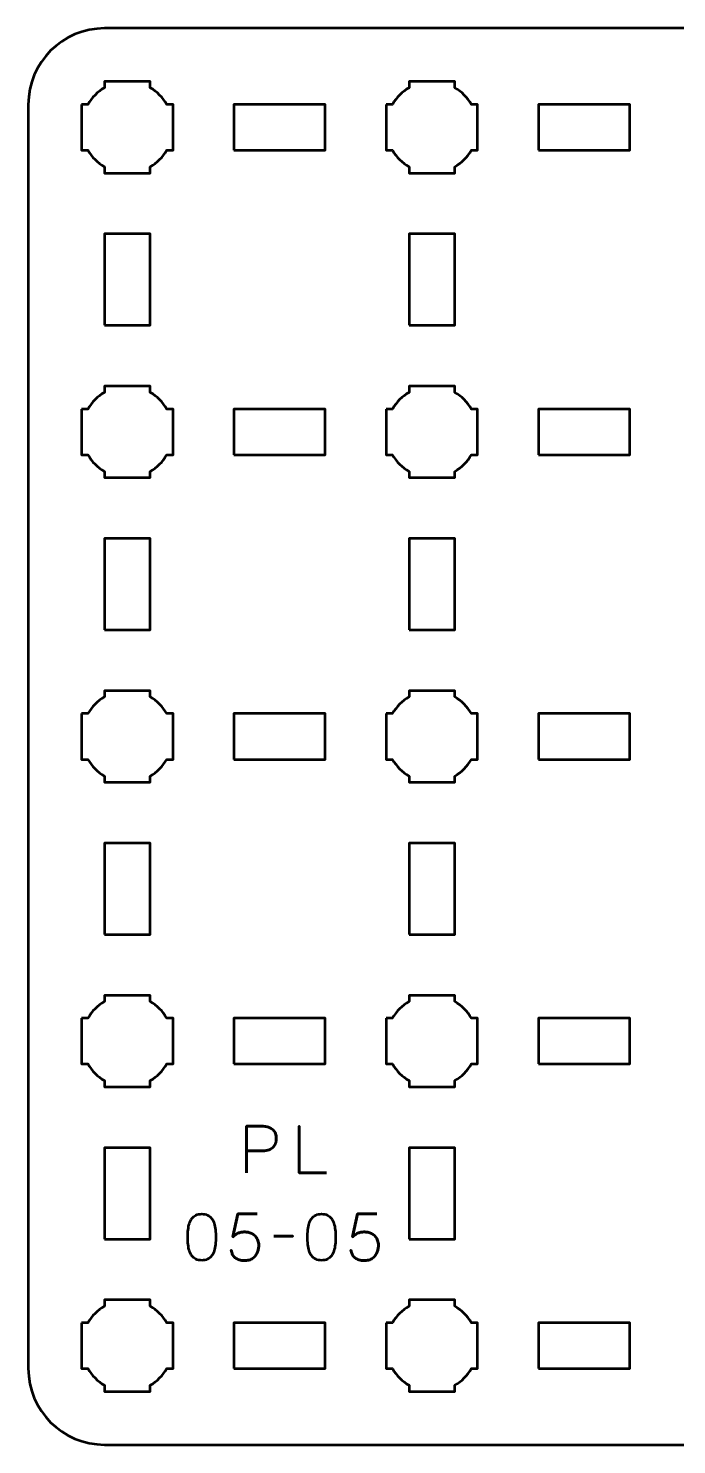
# Model space of a CAD drawing. Header units: centimetres. Extents: x -15.15 to -5.85, y -19.5 to -10.2.
# Drawn here: x -15.15 to -10.89, y -19.5 to -10.2 of the extents above; entities that cross this region are included whole.
import ezdxf

# ---------------------------------------------------------------- set-up
doc = ezdxf.new("R2010")
doc.units = ezdxf.units.CM
doc.header["$MEASUREMENT"] = 0
doc.layers.add('Layer 1', color=7, linetype='Continuous')

msp = doc.modelspace()

# ---------------------------------------------------------------- linework, layer by layer
at = {"layer": 'Layer 1', "lineweight": 53}
for points in [[(-13.8, -11), (-13.2, -11), (-13.2, -10.7), (-13.8, -10.7), (-13.8, -11)], [(-11.8, -11), (-11.2, -11), (-11.2, -10.7), (-11.8, -10.7), (-11.8, -11)], [(-14.65, -12.15), (-14.35, -12.15), (-14.35, -11.55), (-14.65, -11.55), (-14.65, -12.15)], [(-12.65, -12.15), (-12.35, -12.15), (-12.35, -11.55), (-12.65, -11.55), (-12.65, -12.15)], [(-13.8, -13), (-13.2, -13), (-13.2, -12.7), (-13.8, -12.7), (-13.8, -13)], [(-11.8, -13), (-11.2, -13), (-11.2, -12.7), (-11.8, -12.7), (-11.8, -13)], [(-14.65, -14.15), (-14.35, -14.15), (-14.35, -13.55), (-14.65, -13.55), (-14.65, -14.15)], [(-12.65, -14.15), (-12.35, -14.15), (-12.35, -13.55), (-12.65, -13.55), (-12.65, -14.15)], [(-13.8, -15), (-13.2, -15), (-13.2, -14.7), (-13.8, -14.7), (-13.8, -15)], [(-11.8, -15), (-11.2, -15), (-11.2, -14.7), (-11.8, -14.7), (-11.8, -15)], [(-14.65, -16.15), (-14.35, -16.15), (-14.35, -15.55), (-14.65, -15.55), (-14.65, -16.15)], [(-12.65, -16.15), (-12.35, -16.15), (-12.35, -15.55), (-12.65, -15.55), (-12.65, -16.15)], [(-13.8, -17), (-13.2, -17), (-13.2, -16.7), (-13.8, -16.7), (-13.8, -17)], [(-11.8, -17), (-11.2, -17), (-11.2, -16.7), (-11.8, -16.7), (-11.8, -17)], [(-14.65, -18.15), (-14.35, -18.15), (-14.35, -17.55), (-14.65, -17.55), (-14.65, -18.15)], [(-12.65, -18.15), (-12.35, -18.15), (-12.35, -17.55), (-12.65, -17.55), (-12.65, -18.15)], [(-13.8, -19), (-13.2, -19), (-13.2, -18.7), (-13.8, -18.7), (-13.8, -19)], [(-11.8, -19), (-11.2, -19), (-11.2, -18.7), (-11.8, -18.7), (-11.8, -19)]]:
    msp.add_lwpolyline(points, close=True, dxfattribs=at)
for points, knots in [([(-15.15, -19), (-15.15, -19), (-15.15, -10.7), (-15.15, -10.7), (-15.15, -10.7), (-15.15, -10.42391), (-14.92609, -10.2), (-14.65, -10.2), (-14.65, -10.2), (-14.65, -10.2), (-6.35, -10.2), (-6.35, -10.2), (-6.35, -10.2), (-6.07391, -10.2), (-5.85, -10.42391), (-5.85, -10.7), (-5.85, -10.7), (-5.85, -10.7), (-5.85, -19), (-5.85, -19), (-5.85, -19), (-5.85, -19.27609), (-6.07391, -19.5), (-6.35, -19.5), (-6.35, -19.5), (-6.35, -19.5), (-14.65, -19.5), (-14.65, -19.5), (-14.65, -19.5), (-14.92609, -19.5), (-15.15, -19.27609), (-15.15, -19)], [0, 0, 0, 0, 0.125, 0.125, 0.125, 0.125, 0.25, 0.25, 0.25, 0.25, 0.375, 0.375, 0.375, 0.375, 0.5, 0.5, 0.5, 0.5, 0.625, 0.625, 0.625, 0.625, 0.75, 0.75, 0.75, 0.75, 0.875, 0.875, 0.875, 0.875, 1, 1, 1, 1]), ([(-14.8, -10.7), (-14.8, -10.7), (-14.75985, -10.7), (-14.75985, -10.7), (-14.75985, -10.7), (-14.7335, -10.65447), (-14.69553, -10.6165), (-14.65, -10.59015), (-14.65, -10.59015), (-14.65, -10.59015), (-14.65, -10.55), (-14.65, -10.55), (-14.65, -10.55), (-14.65, -10.55), (-14.5, -10.55), (-14.5, -10.55), (-14.5, -10.55), (-14.5, -10.55), (-14.35, -10.55), (-14.35, -10.55), (-14.35, -10.55), (-14.35, -10.55), (-14.35, -10.59015), (-14.35, -10.59015), (-14.35, -10.59015), (-14.30447, -10.6165), (-14.2665, -10.65447), (-14.24015, -10.7), (-14.24015, -10.7), (-14.24015, -10.7), (-14.2, -10.7), (-14.2, -10.7), (-14.2, -10.7), (-14.2, -10.7), (-14.2, -10.85), (-14.2, -10.85), (-14.2, -10.85), (-14.2, -10.85), (-14.2, -11), (-14.2, -11), (-14.2, -11), (-14.2, -11), (-14.24015, -11), (-14.24015, -11), (-14.24015, -11), (-14.2665, -11.04553), (-14.30447, -11.0835), (-14.35, -11.10985), (-14.35, -11.10985), (-14.35, -11.10985), (-14.35, -11.15), (-14.35, -11.15), (-14.35, -11.15), (-14.35, -11.15), (-14.5, -11.15), (-14.5, -11.15), (-14.5, -11.15), (-14.5, -11.15), (-14.65, -11.15), (-14.65, -11.15), (-14.65, -11.15), (-14.65, -11.15), (-14.65, -11.10985), (-14.65, -11.10985), (-14.65, -11.10985), (-14.69553, -11.0835), (-14.7335, -11.04553), (-14.75985, -11), (-14.75985, -11), (-14.75985, -11), (-14.8, -11), (-14.8, -11), (-14.8, -11), (-14.8, -11), (-14.8, -10.85), (-14.8, -10.85), (-14.8, -10.85), (-14.8, -10.85), (-14.8, -10.7), (-14.8, -10.7)], [0, 0, 0, 0, 0.05, 0.05, 0.05, 0.05, 0.1, 0.1, 0.1, 0.1, 0.15, 0.15, 0.15, 0.15, 0.2, 0.2, 0.2, 0.2, 0.25, 0.25, 0.25, 0.25, 0.3, 0.3, 0.3, 0.3, 0.35, 0.35, 0.35, 0.35, 0.4, 0.4, 0.4, 0.4, 0.45, 0.45, 0.45, 0.45, 0.5, 0.5, 0.5, 0.5, 0.55, 0.55, 0.55, 0.55, 0.6, 0.6, 0.6, 0.6, 0.65, 0.65, 0.65, 0.65, 0.7, 0.7, 0.7, 0.7, 0.75, 0.75, 0.75, 0.75, 0.8, 0.8, 0.8, 0.8, 0.85, 0.85, 0.85, 0.85, 0.9, 0.9, 0.9, 0.9, 0.95, 0.95, 0.95, 0.95, 1, 1, 1, 1]), ([(-12.8, -10.7), (-12.8, -10.7), (-12.75985, -10.7), (-12.75985, -10.7), (-12.75985, -10.7), (-12.7335, -10.65447), (-12.69553, -10.6165), (-12.65, -10.59015), (-12.65, -10.59015), (-12.65, -10.59015), (-12.65, -10.55), (-12.65, -10.55), (-12.65, -10.55), (-12.65, -10.55), (-12.5, -10.55), (-12.5, -10.55), (-12.5, -10.55), (-12.5, -10.55), (-12.35, -10.55), (-12.35, -10.55), (-12.35, -10.55), (-12.35, -10.55), (-12.35, -10.59015), (-12.35, -10.59015), (-12.35, -10.59015), (-12.30447, -10.6165), (-12.2665, -10.65447), (-12.24015, -10.7), (-12.24015, -10.7), (-12.24015, -10.7), (-12.2, -10.7), (-12.2, -10.7), (-12.2, -10.7), (-12.2, -10.7), (-12.2, -10.85), (-12.2, -10.85), (-12.2, -10.85), (-12.2, -10.85), (-12.2, -11), (-12.2, -11), (-12.2, -11), (-12.2, -11), (-12.24015, -11), (-12.24015, -11), (-12.24015, -11), (-12.2665, -11.04553), (-12.30447, -11.0835), (-12.35, -11.10985), (-12.35, -11.10985), (-12.35, -11.10985), (-12.35, -11.15), (-12.35, -11.15), (-12.35, -11.15), (-12.35, -11.15), (-12.5, -11.15), (-12.5, -11.15), (-12.5, -11.15), (-12.5, -11.15), (-12.65, -11.15), (-12.65, -11.15), (-12.65, -11.15), (-12.65, -11.15), (-12.65, -11.10985), (-12.65, -11.10985), (-12.65, -11.10985), (-12.69553, -11.0835), (-12.7335, -11.04553), (-12.75985, -11), (-12.75985, -11), (-12.75985, -11), (-12.8, -11), (-12.8, -11), (-12.8, -11), (-12.8, -11), (-12.8, -10.85), (-12.8, -10.85), (-12.8, -10.85), (-12.8, -10.85), (-12.8, -10.7), (-12.8, -10.7)], [0, 0, 0, 0, 0.05, 0.05, 0.05, 0.05, 0.1, 0.1, 0.1, 0.1, 0.15, 0.15, 0.15, 0.15, 0.2, 0.2, 0.2, 0.2, 0.25, 0.25, 0.25, 0.25, 0.3, 0.3, 0.3, 0.3, 0.35, 0.35, 0.35, 0.35, 0.4, 0.4, 0.4, 0.4, 0.45, 0.45, 0.45, 0.45, 0.5, 0.5, 0.5, 0.5, 0.55, 0.55, 0.55, 0.55, 0.6, 0.6, 0.6, 0.6, 0.65, 0.65, 0.65, 0.65, 0.7, 0.7, 0.7, 0.7, 0.75, 0.75, 0.75, 0.75, 0.8, 0.8, 0.8, 0.8, 0.85, 0.85, 0.85, 0.85, 0.9, 0.9, 0.9, 0.9, 0.95, 0.95, 0.95, 0.95, 1, 1, 1, 1]), ([(-14.8, -12.7), (-14.8, -12.7), (-14.75985, -12.7), (-14.75985, -12.7), (-14.75985, -12.7), (-14.7335, -12.65447), (-14.69553, -12.6165), (-14.65, -12.59015), (-14.65, -12.59015), (-14.65, -12.59015), (-14.65, -12.55), (-14.65, -12.55), (-14.65, -12.55), (-14.65, -12.55), (-14.5, -12.55), (-14.5, -12.55), (-14.5, -12.55), (-14.5, -12.55), (-14.35, -12.55), (-14.35, -12.55), (-14.35, -12.55), (-14.35, -12.55), (-14.35, -12.59015), (-14.35, -12.59015), (-14.35, -12.59015), (-14.30447, -12.6165), (-14.2665, -12.65447), (-14.24015, -12.7), (-14.24015, -12.7), (-14.24015, -12.7), (-14.2, -12.7), (-14.2, -12.7), (-14.2, -12.7), (-14.2, -12.7), (-14.2, -12.85), (-14.2, -12.85), (-14.2, -12.85), (-14.2, -12.85), (-14.2, -13), (-14.2, -13), (-14.2, -13), (-14.2, -13), (-14.24015, -13), (-14.24015, -13), (-14.24015, -13), (-14.2665, -13.04553), (-14.30447, -13.0835), (-14.35, -13.10985), (-14.35, -13.10985), (-14.35, -13.10985), (-14.35, -13.15), (-14.35, -13.15), (-14.35, -13.15), (-14.35, -13.15), (-14.5, -13.15), (-14.5, -13.15), (-14.5, -13.15), (-14.5, -13.15), (-14.65, -13.15), (-14.65, -13.15), (-14.65, -13.15), (-14.65, -13.15), (-14.65, -13.10985), (-14.65, -13.10985), (-14.65, -13.10985), (-14.69553, -13.0835), (-14.7335, -13.04553), (-14.75985, -13), (-14.75985, -13), (-14.75985, -13), (-14.8, -13), (-14.8, -13), (-14.8, -13), (-14.8, -13), (-14.8, -12.85), (-14.8, -12.85), (-14.8, -12.85), (-14.8, -12.85), (-14.8, -12.7), (-14.8, -12.7)], [0, 0, 0, 0, 0.05, 0.05, 0.05, 0.05, 0.1, 0.1, 0.1, 0.1, 0.15, 0.15, 0.15, 0.15, 0.2, 0.2, 0.2, 0.2, 0.25, 0.25, 0.25, 0.25, 0.3, 0.3, 0.3, 0.3, 0.35, 0.35, 0.35, 0.35, 0.4, 0.4, 0.4, 0.4, 0.45, 0.45, 0.45, 0.45, 0.5, 0.5, 0.5, 0.5, 0.55, 0.55, 0.55, 0.55, 0.6, 0.6, 0.6, 0.6, 0.65, 0.65, 0.65, 0.65, 0.7, 0.7, 0.7, 0.7, 0.75, 0.75, 0.75, 0.75, 0.8, 0.8, 0.8, 0.8, 0.85, 0.85, 0.85, 0.85, 0.9, 0.9, 0.9, 0.9, 0.95, 0.95, 0.95, 0.95, 1, 1, 1, 1]), ([(-12.8, -12.7), (-12.8, -12.7), (-12.75985, -12.7), (-12.75985, -12.7), (-12.75985, -12.7), (-12.7335, -12.65447), (-12.69553, -12.6165), (-12.65, -12.59015), (-12.65, -12.59015), (-12.65, -12.59015), (-12.65, -12.55), (-12.65, -12.55), (-12.65, -12.55), (-12.65, -12.55), (-12.5, -12.55), (-12.5, -12.55), (-12.5, -12.55), (-12.5, -12.55), (-12.35, -12.55), (-12.35, -12.55), (-12.35, -12.55), (-12.35, -12.55), (-12.35, -12.59015), (-12.35, -12.59015), (-12.35, -12.59015), (-12.30447, -12.6165), (-12.2665, -12.65447), (-12.24015, -12.7), (-12.24015, -12.7), (-12.24015, -12.7), (-12.2, -12.7), (-12.2, -12.7), (-12.2, -12.7), (-12.2, -12.7), (-12.2, -12.85), (-12.2, -12.85), (-12.2, -12.85), (-12.2, -12.85), (-12.2, -13), (-12.2, -13), (-12.2, -13), (-12.2, -13), (-12.24015, -13), (-12.24015, -13), (-12.24015, -13), (-12.2665, -13.04553), (-12.30447, -13.0835), (-12.35, -13.10985), (-12.35, -13.10985), (-12.35, -13.10985), (-12.35, -13.15), (-12.35, -13.15), (-12.35, -13.15), (-12.35, -13.15), (-12.5, -13.15), (-12.5, -13.15), (-12.5, -13.15), (-12.5, -13.15), (-12.65, -13.15), (-12.65, -13.15), (-12.65, -13.15), (-12.65, -13.15), (-12.65, -13.10985), (-12.65, -13.10985), (-12.65, -13.10985), (-12.69553, -13.0835), (-12.7335, -13.04553), (-12.75985, -13), (-12.75985, -13), (-12.75985, -13), (-12.8, -13), (-12.8, -13), (-12.8, -13), (-12.8, -13), (-12.8, -12.85), (-12.8, -12.85), (-12.8, -12.85), (-12.8, -12.85), (-12.8, -12.7), (-12.8, -12.7)], [0, 0, 0, 0, 0.05, 0.05, 0.05, 0.05, 0.1, 0.1, 0.1, 0.1, 0.15, 0.15, 0.15, 0.15, 0.2, 0.2, 0.2, 0.2, 0.25, 0.25, 0.25, 0.25, 0.3, 0.3, 0.3, 0.3, 0.35, 0.35, 0.35, 0.35, 0.4, 0.4, 0.4, 0.4, 0.45, 0.45, 0.45, 0.45, 0.5, 0.5, 0.5, 0.5, 0.55, 0.55, 0.55, 0.55, 0.6, 0.6, 0.6, 0.6, 0.65, 0.65, 0.65, 0.65, 0.7, 0.7, 0.7, 0.7, 0.75, 0.75, 0.75, 0.75, 0.8, 0.8, 0.8, 0.8, 0.85, 0.85, 0.85, 0.85, 0.9, 0.9, 0.9, 0.9, 0.95, 0.95, 0.95, 0.95, 1, 1, 1, 1]), ([(-14.8, -14.7), (-14.8, -14.7), (-14.75985, -14.7), (-14.75985, -14.7), (-14.75985, -14.7), (-14.7335, -14.65447), (-14.69553, -14.6165), (-14.65, -14.59015), (-14.65, -14.59015), (-14.65, -14.59015), (-14.65, -14.55), (-14.65, -14.55), (-14.65, -14.55), (-14.65, -14.55), (-14.5, -14.55), (-14.5, -14.55), (-14.5, -14.55), (-14.5, -14.55), (-14.35, -14.55), (-14.35, -14.55), (-14.35, -14.55), (-14.35, -14.55), (-14.35, -14.59015), (-14.35, -14.59015), (-14.35, -14.59015), (-14.30447, -14.6165), (-14.2665, -14.65447), (-14.24015, -14.7), (-14.24015, -14.7), (-14.24015, -14.7), (-14.2, -14.7), (-14.2, -14.7), (-14.2, -14.7), (-14.2, -14.7), (-14.2, -14.85), (-14.2, -14.85), (-14.2, -14.85), (-14.2, -14.85), (-14.2, -15), (-14.2, -15), (-14.2, -15), (-14.2, -15), (-14.24015, -15), (-14.24015, -15), (-14.24015, -15), (-14.2665, -15.04553), (-14.30447, -15.0835), (-14.35, -15.10985), (-14.35, -15.10985), (-14.35, -15.10985), (-14.35, -15.15), (-14.35, -15.15), (-14.35, -15.15), (-14.35, -15.15), (-14.5, -15.15), (-14.5, -15.15), (-14.5, -15.15), (-14.5, -15.15), (-14.65, -15.15), (-14.65, -15.15), (-14.65, -15.15), (-14.65, -15.15), (-14.65, -15.10985), (-14.65, -15.10985), (-14.65, -15.10985), (-14.69553, -15.0835), (-14.7335, -15.04553), (-14.75985, -15), (-14.75985, -15), (-14.75985, -15), (-14.8, -15), (-14.8, -15), (-14.8, -15), (-14.8, -15), (-14.8, -14.85), (-14.8, -14.85), (-14.8, -14.85), (-14.8, -14.85), (-14.8, -14.7), (-14.8, -14.7)], [0, 0, 0, 0, 0.05, 0.05, 0.05, 0.05, 0.1, 0.1, 0.1, 0.1, 0.15, 0.15, 0.15, 0.15, 0.2, 0.2, 0.2, 0.2, 0.25, 0.25, 0.25, 0.25, 0.3, 0.3, 0.3, 0.3, 0.35, 0.35, 0.35, 0.35, 0.4, 0.4, 0.4, 0.4, 0.45, 0.45, 0.45, 0.45, 0.5, 0.5, 0.5, 0.5, 0.55, 0.55, 0.55, 0.55, 0.6, 0.6, 0.6, 0.6, 0.65, 0.65, 0.65, 0.65, 0.7, 0.7, 0.7, 0.7, 0.75, 0.75, 0.75, 0.75, 0.8, 0.8, 0.8, 0.8, 0.85, 0.85, 0.85, 0.85, 0.9, 0.9, 0.9, 0.9, 0.95, 0.95, 0.95, 0.95, 1, 1, 1, 1]), ([(-12.8, -14.7), (-12.8, -14.7), (-12.75985, -14.7), (-12.75985, -14.7), (-12.75985, -14.7), (-12.7335, -14.65447), (-12.69553, -14.6165), (-12.65, -14.59015), (-12.65, -14.59015), (-12.65, -14.59015), (-12.65, -14.55), (-12.65, -14.55), (-12.65, -14.55), (-12.65, -14.55), (-12.5, -14.55), (-12.5, -14.55), (-12.5, -14.55), (-12.5, -14.55), (-12.35, -14.55), (-12.35, -14.55), (-12.35, -14.55), (-12.35, -14.55), (-12.35, -14.59015), (-12.35, -14.59015), (-12.35, -14.59015), (-12.30447, -14.6165), (-12.2665, -14.65447), (-12.24015, -14.7), (-12.24015, -14.7), (-12.24015, -14.7), (-12.2, -14.7), (-12.2, -14.7), (-12.2, -14.7), (-12.2, -14.7), (-12.2, -14.85), (-12.2, -14.85), (-12.2, -14.85), (-12.2, -14.85), (-12.2, -15), (-12.2, -15), (-12.2, -15), (-12.2, -15), (-12.24015, -15), (-12.24015, -15), (-12.24015, -15), (-12.2665, -15.04553), (-12.30447, -15.0835), (-12.35, -15.10985), (-12.35, -15.10985), (-12.35, -15.10985), (-12.35, -15.15), (-12.35, -15.15), (-12.35, -15.15), (-12.35, -15.15), (-12.5, -15.15), (-12.5, -15.15), (-12.5, -15.15), (-12.5, -15.15), (-12.65, -15.15), (-12.65, -15.15), (-12.65, -15.15), (-12.65, -15.15), (-12.65, -15.10985), (-12.65, -15.10985), (-12.65, -15.10985), (-12.69553, -15.0835), (-12.7335, -15.04553), (-12.75985, -15), (-12.75985, -15), (-12.75985, -15), (-12.8, -15), (-12.8, -15), (-12.8, -15), (-12.8, -15), (-12.8, -14.85), (-12.8, -14.85), (-12.8, -14.85), (-12.8, -14.85), (-12.8, -14.7), (-12.8, -14.7)], [0, 0, 0, 0, 0.05, 0.05, 0.05, 0.05, 0.1, 0.1, 0.1, 0.1, 0.15, 0.15, 0.15, 0.15, 0.2, 0.2, 0.2, 0.2, 0.25, 0.25, 0.25, 0.25, 0.3, 0.3, 0.3, 0.3, 0.35, 0.35, 0.35, 0.35, 0.4, 0.4, 0.4, 0.4, 0.45, 0.45, 0.45, 0.45, 0.5, 0.5, 0.5, 0.5, 0.55, 0.55, 0.55, 0.55, 0.6, 0.6, 0.6, 0.6, 0.65, 0.65, 0.65, 0.65, 0.7, 0.7, 0.7, 0.7, 0.75, 0.75, 0.75, 0.75, 0.8, 0.8, 0.8, 0.8, 0.85, 0.85, 0.85, 0.85, 0.9, 0.9, 0.9, 0.9, 0.95, 0.95, 0.95, 0.95, 1, 1, 1, 1]), ([(-14.8, -16.7), (-14.8, -16.7), (-14.75985, -16.7), (-14.75985, -16.7), (-14.75985, -16.7), (-14.7335, -16.65447), (-14.69553, -16.6165), (-14.65, -16.59015), (-14.65, -16.59015), (-14.65, -16.59015), (-14.65, -16.55), (-14.65, -16.55), (-14.65, -16.55), (-14.65, -16.55), (-14.5, -16.55), (-14.5, -16.55), (-14.5, -16.55), (-14.5, -16.55), (-14.35, -16.55), (-14.35, -16.55), (-14.35, -16.55), (-14.35, -16.55), (-14.35, -16.59015), (-14.35, -16.59015), (-14.35, -16.59015), (-14.30447, -16.6165), (-14.2665, -16.65447), (-14.24015, -16.7), (-14.24015, -16.7), (-14.24015, -16.7), (-14.2, -16.7), (-14.2, -16.7), (-14.2, -16.7), (-14.2, -16.7), (-14.2, -16.85), (-14.2, -16.85), (-14.2, -16.85), (-14.2, -16.85), (-14.2, -17), (-14.2, -17), (-14.2, -17), (-14.2, -17), (-14.24015, -17), (-14.24015, -17), (-14.24015, -17), (-14.2665, -17.04553), (-14.30447, -17.0835), (-14.35, -17.10985), (-14.35, -17.10985), (-14.35, -17.10985), (-14.35, -17.15), (-14.35, -17.15), (-14.35, -17.15), (-14.35, -17.15), (-14.5, -17.15), (-14.5, -17.15), (-14.5, -17.15), (-14.5, -17.15), (-14.65, -17.15), (-14.65, -17.15), (-14.65, -17.15), (-14.65, -17.15), (-14.65, -17.10985), (-14.65, -17.10985), (-14.65, -17.10985), (-14.69553, -17.0835), (-14.7335, -17.04553), (-14.75985, -17), (-14.75985, -17), (-14.75985, -17), (-14.8, -17), (-14.8, -17), (-14.8, -17), (-14.8, -17), (-14.8, -16.85), (-14.8, -16.85), (-14.8, -16.85), (-14.8, -16.85), (-14.8, -16.7), (-14.8, -16.7)], [0, 0, 0, 0, 0.05, 0.05, 0.05, 0.05, 0.1, 0.1, 0.1, 0.1, 0.15, 0.15, 0.15, 0.15, 0.2, 0.2, 0.2, 0.2, 0.25, 0.25, 0.25, 0.25, 0.3, 0.3, 0.3, 0.3, 0.35, 0.35, 0.35, 0.35, 0.4, 0.4, 0.4, 0.4, 0.45, 0.45, 0.45, 0.45, 0.5, 0.5, 0.5, 0.5, 0.55, 0.55, 0.55, 0.55, 0.6, 0.6, 0.6, 0.6, 0.65, 0.65, 0.65, 0.65, 0.7, 0.7, 0.7, 0.7, 0.75, 0.75, 0.75, 0.75, 0.8, 0.8, 0.8, 0.8, 0.85, 0.85, 0.85, 0.85, 0.9, 0.9, 0.9, 0.9, 0.95, 0.95, 0.95, 0.95, 1, 1, 1, 1]), ([(-12.8, -16.7), (-12.8, -16.7), (-12.75985, -16.7), (-12.75985, -16.7), (-12.75985, -16.7), (-12.7335, -16.65447), (-12.69553, -16.6165), (-12.65, -16.59015), (-12.65, -16.59015), (-12.65, -16.59015), (-12.65, -16.55), (-12.65, -16.55), (-12.65, -16.55), (-12.65, -16.55), (-12.5, -16.55), (-12.5, -16.55), (-12.5, -16.55), (-12.5, -16.55), (-12.35, -16.55), (-12.35, -16.55), (-12.35, -16.55), (-12.35, -16.55), (-12.35, -16.59015), (-12.35, -16.59015), (-12.35, -16.59015), (-12.30447, -16.6165), (-12.2665, -16.65447), (-12.24015, -16.7), (-12.24015, -16.7), (-12.24015, -16.7), (-12.2, -16.7), (-12.2, -16.7), (-12.2, -16.7), (-12.2, -16.7), (-12.2, -16.85), (-12.2, -16.85), (-12.2, -16.85), (-12.2, -16.85), (-12.2, -17), (-12.2, -17), (-12.2, -17), (-12.2, -17), (-12.24015, -17), (-12.24015, -17), (-12.24015, -17), (-12.2665, -17.04553), (-12.30447, -17.0835), (-12.35, -17.10985), (-12.35, -17.10985), (-12.35, -17.10985), (-12.35, -17.15), (-12.35, -17.15), (-12.35, -17.15), (-12.35, -17.15), (-12.5, -17.15), (-12.5, -17.15), (-12.5, -17.15), (-12.5, -17.15), (-12.65, -17.15), (-12.65, -17.15), (-12.65, -17.15), (-12.65, -17.15), (-12.65, -17.10985), (-12.65, -17.10985), (-12.65, -17.10985), (-12.69553, -17.0835), (-12.7335, -17.04553), (-12.75985, -17), (-12.75985, -17), (-12.75985, -17), (-12.8, -17), (-12.8, -17), (-12.8, -17), (-12.8, -17), (-12.8, -16.85), (-12.8, -16.85), (-12.8, -16.85), (-12.8, -16.85), (-12.8, -16.7), (-12.8, -16.7)], [0, 0, 0, 0, 0.05, 0.05, 0.05, 0.05, 0.1, 0.1, 0.1, 0.1, 0.15, 0.15, 0.15, 0.15, 0.2, 0.2, 0.2, 0.2, 0.25, 0.25, 0.25, 0.25, 0.3, 0.3, 0.3, 0.3, 0.35, 0.35, 0.35, 0.35, 0.4, 0.4, 0.4, 0.4, 0.45, 0.45, 0.45, 0.45, 0.5, 0.5, 0.5, 0.5, 0.55, 0.55, 0.55, 0.55, 0.6, 0.6, 0.6, 0.6, 0.65, 0.65, 0.65, 0.65, 0.7, 0.7, 0.7, 0.7, 0.75, 0.75, 0.75, 0.75, 0.8, 0.8, 0.8, 0.8, 0.85, 0.85, 0.85, 0.85, 0.9, 0.9, 0.9, 0.9, 0.95, 0.95, 0.95, 0.95, 1, 1, 1, 1]), ([(-14.8, -18.7), (-14.8, -18.7), (-14.75985, -18.7), (-14.75985, -18.7), (-14.75985, -18.7), (-14.7335, -18.65447), (-14.69553, -18.6165), (-14.65, -18.59015), (-14.65, -18.59015), (-14.65, -18.59015), (-14.65, -18.55), (-14.65, -18.55), (-14.65, -18.55), (-14.65, -18.55), (-14.5, -18.55), (-14.5, -18.55), (-14.5, -18.55), (-14.5, -18.55), (-14.35, -18.55), (-14.35, -18.55), (-14.35, -18.55), (-14.35, -18.55), (-14.35, -18.59015), (-14.35, -18.59015), (-14.35, -18.59015), (-14.30447, -18.6165), (-14.2665, -18.65447), (-14.24015, -18.7), (-14.24015, -18.7), (-14.24015, -18.7), (-14.2, -18.7), (-14.2, -18.7), (-14.2, -18.7), (-14.2, -18.7), (-14.2, -18.85), (-14.2, -18.85), (-14.2, -18.85), (-14.2, -18.85), (-14.2, -19), (-14.2, -19), (-14.2, -19), (-14.2, -19), (-14.24015, -19), (-14.24015, -19), (-14.24015, -19), (-14.2665, -19.04553), (-14.30447, -19.0835), (-14.35, -19.10985), (-14.35, -19.10985), (-14.35, -19.10985), (-14.35, -19.15), (-14.35, -19.15), (-14.35, -19.15), (-14.35, -19.15), (-14.5, -19.15), (-14.5, -19.15), (-14.5, -19.15), (-14.5, -19.15), (-14.65, -19.15), (-14.65, -19.15), (-14.65, -19.15), (-14.65, -19.15), (-14.65, -19.10985), (-14.65, -19.10985), (-14.65, -19.10985), (-14.69553, -19.0835), (-14.7335, -19.04553), (-14.75985, -19), (-14.75985, -19), (-14.75985, -19), (-14.8, -19), (-14.8, -19), (-14.8, -19), (-14.8, -19), (-14.8, -18.85), (-14.8, -18.85), (-14.8, -18.85), (-14.8, -18.85), (-14.8, -18.7), (-14.8, -18.7)], [0, 0, 0, 0, 0.05, 0.05, 0.05, 0.05, 0.1, 0.1, 0.1, 0.1, 0.15, 0.15, 0.15, 0.15, 0.2, 0.2, 0.2, 0.2, 0.25, 0.25, 0.25, 0.25, 0.3, 0.3, 0.3, 0.3, 0.35, 0.35, 0.35, 0.35, 0.4, 0.4, 0.4, 0.4, 0.45, 0.45, 0.45, 0.45, 0.5, 0.5, 0.5, 0.5, 0.55, 0.55, 0.55, 0.55, 0.6, 0.6, 0.6, 0.6, 0.65, 0.65, 0.65, 0.65, 0.7, 0.7, 0.7, 0.7, 0.75, 0.75, 0.75, 0.75, 0.8, 0.8, 0.8, 0.8, 0.85, 0.85, 0.85, 0.85, 0.9, 0.9, 0.9, 0.9, 0.95, 0.95, 0.95, 0.95, 1, 1, 1, 1]), ([(-12.8, -18.7), (-12.8, -18.7), (-12.75985, -18.7), (-12.75985, -18.7), (-12.75985, -18.7), (-12.7335, -18.65447), (-12.69553, -18.6165), (-12.65, -18.59015), (-12.65, -18.59015), (-12.65, -18.59015), (-12.65, -18.55), (-12.65, -18.55), (-12.65, -18.55), (-12.65, -18.55), (-12.5, -18.55), (-12.5, -18.55), (-12.5, -18.55), (-12.5, -18.55), (-12.35, -18.55), (-12.35, -18.55), (-12.35, -18.55), (-12.35, -18.55), (-12.35, -18.59015), (-12.35, -18.59015), (-12.35, -18.59015), (-12.30447, -18.6165), (-12.2665, -18.65447), (-12.24015, -18.7), (-12.24015, -18.7), (-12.24015, -18.7), (-12.2, -18.7), (-12.2, -18.7), (-12.2, -18.7), (-12.2, -18.7), (-12.2, -18.85), (-12.2, -18.85), (-12.2, -18.85), (-12.2, -18.85), (-12.2, -19), (-12.2, -19), (-12.2, -19), (-12.2, -19), (-12.24015, -19), (-12.24015, -19), (-12.24015, -19), (-12.2665, -19.04553), (-12.30447, -19.0835), (-12.35, -19.10985), (-12.35, -19.10985), (-12.35, -19.10985), (-12.35, -19.15), (-12.35, -19.15), (-12.35, -19.15), (-12.35, -19.15), (-12.5, -19.15), (-12.5, -19.15), (-12.5, -19.15), (-12.5, -19.15), (-12.65, -19.15), (-12.65, -19.15), (-12.65, -19.15), (-12.65, -19.15), (-12.65, -19.10985), (-12.65, -19.10985), (-12.65, -19.10985), (-12.69553, -19.0835), (-12.7335, -19.04553), (-12.75985, -19), (-12.75985, -19), (-12.75985, -19), (-12.8, -19), (-12.8, -19), (-12.8, -19), (-12.8, -19), (-12.8, -18.85), (-12.8, -18.85), (-12.8, -18.85), (-12.8, -18.85), (-12.8, -18.7), (-12.8, -18.7)], [0, 0, 0, 0, 0.05, 0.05, 0.05, 0.05, 0.1, 0.1, 0.1, 0.1, 0.15, 0.15, 0.15, 0.15, 0.2, 0.2, 0.2, 0.2, 0.25, 0.25, 0.25, 0.25, 0.3, 0.3, 0.3, 0.3, 0.35, 0.35, 0.35, 0.35, 0.4, 0.4, 0.4, 0.4, 0.45, 0.45, 0.45, 0.45, 0.5, 0.5, 0.5, 0.5, 0.55, 0.55, 0.55, 0.55, 0.6, 0.6, 0.6, 0.6, 0.65, 0.65, 0.65, 0.65, 0.7, 0.7, 0.7, 0.7, 0.75, 0.75, 0.75, 0.75, 0.8, 0.8, 0.8, 0.8, 0.85, 0.85, 0.85, 0.85, 0.9, 0.9, 0.9, 0.9, 0.95, 0.95, 0.95, 0.95, 1, 1, 1, 1])]:
    msp.add_open_spline(points, degree=3, knots=knots, dxfattribs=at)
at = {"layer": 'Layer 1', "color": 5, "lineweight": 53}
for points, knots in [([(-13.71762, -17.71432), (-13.71762, -17.71432), (-13.71762, -17.4091), (-13.71762, -17.4091), (-13.71762, -17.4091), (-13.71762, -17.4091), (-13.62025, -17.4091), (-13.62025, -17.4091), (-13.62025, -17.4091), (-13.60078, -17.40917), (-13.58477, -17.41136), (-13.57214, -17.41559), (-13.57214, -17.41559), (-13.55958, -17.41975), (-13.5497, -17.42554), (-13.54257, -17.43288), (-13.54257, -17.43288), (-13.53545, -17.44014), (-13.53037, -17.44847), (-13.52726, -17.45785), (-13.52726, -17.45785), (-13.52423, -17.46724), (-13.52247, -17.47704), (-13.52204, -17.48742), (-13.52204, -17.48742), (-13.52155, -17.49779), (-13.52275, -17.50795), (-13.52557, -17.51782), (-13.52557, -17.51782), (-13.52846, -17.5277), (-13.53333, -17.53666), (-13.54032, -17.54471), (-13.54032, -17.54471), (-13.54723, -17.55275), (-13.55661, -17.55917), (-13.5684, -17.5639), (-13.5684, -17.5639), (-13.58018, -17.56869), (-13.59478, -17.57109), (-13.61221, -17.57123), (-13.61221, -17.57123), (-13.61221, -17.57123), (-13.71762, -17.57123), (-13.71762, -17.57123), (-13.71762, -17.57123), (-13.71762, -17.57123), (-13.61221, -17.57123), (-13.61221, -17.57123), (-13.61221, -17.57123), (-13.59514, -17.57109), (-13.58067, -17.56869), (-13.56896, -17.5639), (-13.56896, -17.5639), (-13.55718, -17.55917), (-13.54779, -17.55275), (-13.54074, -17.54471), (-13.54074, -17.54471), (-13.53375, -17.53666), (-13.52874, -17.5277), (-13.52578, -17.51782), (-13.52578, -17.51782), (-13.52282, -17.50795), (-13.52155, -17.49779), (-13.52204, -17.48742), (-13.52204, -17.48742), (-13.52247, -17.47704), (-13.52423, -17.46724), (-13.5274, -17.45785), (-13.5274, -17.45785), (-13.53051, -17.44847), (-13.53573, -17.44014), (-13.54286, -17.43288), (-13.54286, -17.43288), (-13.55005, -17.42554), (-13.55993, -17.41975), (-13.57249, -17.41559), (-13.57249, -17.41559), (-13.58512, -17.41136), (-13.60099, -17.40917), (-13.62025, -17.4091), (-13.62025, -17.4091), (-13.62025, -17.4091), (-13.71762, -17.4091), (-13.71762, -17.4091), (-13.71762, -17.4091), (-13.71762, -17.4091), (-13.71762, -17.71432), (-13.71762, -17.71432)], [0, 0, 0, 0, 0.0454545, 0.0454545, 0.0454545, 0.0454545, 0.0909091, 0.0909091, 0.0909091, 0.0909091, 0.1363636, 0.1363636, 0.1363636, 0.1363636, 0.1818182, 0.1818182, 0.1818182, 0.1818182, 0.2272727, 0.2272727, 0.2272727, 0.2272727, 0.2727273, 0.2727273, 0.2727273, 0.2727273, 0.3181818, 0.3181818, 0.3181818, 0.3181818, 0.3636364, 0.3636364, 0.3636364, 0.3636364, 0.4090909, 0.4090909, 0.4090909, 0.4090909, 0.4545455, 0.4545455, 0.4545455, 0.4545455, 0.5, 0.5, 0.5, 0.5, 0.5454545, 0.5454545, 0.5454545, 0.5454545, 0.5909091, 0.5909091, 0.5909091, 0.5909091, 0.6363636, 0.6363636, 0.6363636, 0.6363636, 0.6818182, 0.6818182, 0.6818182, 0.6818182, 0.7272727, 0.7272727, 0.7272727, 0.7272727, 0.7727273, 0.7727273, 0.7727273, 0.7727273, 0.8181818, 0.8181818, 0.8181818, 0.8181818, 0.8636364, 0.8636364, 0.8636364, 0.8636364, 0.9090909, 0.9090909, 0.9090909, 0.9090909, 0.9545455, 0.9545455, 0.9545455, 0.9545455, 1, 1, 1, 1]), ([(-13.19312, -17.71432), (-13.19312, -17.71432), (-13.37134, -17.71432), (-13.37134, -17.71432), (-13.37134, -17.71432), (-13.37134, -17.71432), (-13.37134, -17.4091), (-13.37134, -17.4091), (-13.37134, -17.4091), (-13.37134, -17.4091), (-13.37134, -17.71432), (-13.37134, -17.71432), (-13.37134, -17.71432), (-13.37134, -17.71432), (-13.19312, -17.71432), (-13.19312, -17.71432)], [0, 0, 0, 0, 0.25, 0.25, 0.25, 0.25, 0.5, 0.5, 0.5, 0.5, 0.75, 0.75, 0.75, 0.75, 1, 1, 1, 1]), ([(-14.01099, -18.28963), (-13.99618, -18.28956), (-13.98341, -18.28695), (-13.97275, -18.28187), (-13.97275, -18.28187), (-13.96217, -18.27679), (-13.95335, -18.26952), (-13.9463, -18.26028), (-13.9463, -18.26028), (-13.93931, -18.25097), (-13.93381, -18.23996), (-13.92972, -18.22726), (-13.92972, -18.22726), (-13.92569, -18.21456), (-13.9228, -18.20066), (-13.92118, -18.18542), (-13.92118, -18.18542), (-13.91948, -18.17018), (-13.91864, -18.15416), (-13.91871, -18.13723), (-13.91871, -18.13723), (-13.91864, -18.12037), (-13.91948, -18.10435), (-13.92118, -18.08918), (-13.92118, -18.08918), (-13.9228, -18.07401), (-13.92569, -18.06004), (-13.92972, -18.04734), (-13.92972, -18.04734), (-13.93381, -18.03471), (-13.93931, -18.02371), (-13.9463, -18.01432), (-13.9463, -18.01432), (-13.95335, -18.00501), (-13.96217, -17.99774), (-13.97275, -17.99266), (-13.97275, -17.99266), (-13.98341, -17.98751), (-13.99618, -17.9849), (-14.01099, -17.98483), (-14.01099, -17.98483), (-14.02581, -17.9849), (-14.03858, -17.98751), (-14.04924, -17.99266), (-14.04924, -17.99266), (-14.05982, -17.99774), (-14.06864, -18.00501), (-14.07569, -18.01432), (-14.07569, -18.01432), (-14.08268, -18.02371), (-14.08818, -18.03471), (-14.09227, -18.04734), (-14.09227, -18.04734), (-14.0963, -18.06004), (-14.09919, -18.07401), (-14.10081, -18.08918), (-14.10081, -18.08918), (-14.1025, -18.10435), (-14.10335, -18.12037), (-14.10328, -18.13723), (-14.10328, -18.13723), (-14.10335, -18.15416), (-14.1025, -18.17018), (-14.10081, -18.18542), (-14.10081, -18.18542), (-14.09919, -18.20066), (-14.0963, -18.21456), (-14.09227, -18.22726), (-14.09227, -18.22726), (-14.08818, -18.23996), (-14.08268, -18.25097), (-14.07569, -18.26028), (-14.07569, -18.26028), (-14.06864, -18.26952), (-14.05982, -18.27679), (-14.04924, -18.28187), (-14.04924, -18.28187), (-14.03858, -18.28695), (-14.02581, -18.28956), (-14.01099, -18.28963)], [0, 0, 0, 0, 0.05, 0.05, 0.05, 0.05, 0.1, 0.1, 0.1, 0.1, 0.15, 0.15, 0.15, 0.15, 0.2, 0.2, 0.2, 0.2, 0.25, 0.25, 0.25, 0.25, 0.3, 0.3, 0.3, 0.3, 0.35, 0.35, 0.35, 0.35, 0.4, 0.4, 0.4, 0.4, 0.45, 0.45, 0.45, 0.45, 0.5, 0.5, 0.5, 0.5, 0.55, 0.55, 0.55, 0.55, 0.6, 0.6, 0.6, 0.6, 0.65, 0.65, 0.65, 0.65, 0.7, 0.7, 0.7, 0.7, 0.75, 0.75, 0.75, 0.75, 0.8, 0.8, 0.8, 0.8, 0.85, 0.85, 0.85, 0.85, 0.9, 0.9, 0.9, 0.9, 0.95, 0.95, 0.95, 0.95, 1, 1, 1, 1]), ([(-14.01099, -18.28963), (-13.99618, -18.28956), (-13.98341, -18.28695), (-13.97275, -18.28187), (-13.97275, -18.28187), (-13.96217, -18.27679), (-13.95335, -18.26952), (-13.9463, -18.26028), (-13.9463, -18.26028), (-13.93931, -18.25097), (-13.93381, -18.23996), (-13.92972, -18.22726), (-13.92972, -18.22726), (-13.92569, -18.21456), (-13.9228, -18.20066), (-13.92118, -18.18542), (-13.92118, -18.18542), (-13.91948, -18.17018), (-13.91864, -18.15416), (-13.91871, -18.13723), (-13.91871, -18.13723), (-13.91864, -18.12037), (-13.91948, -18.10435), (-13.92118, -18.08918), (-13.92118, -18.08918), (-13.9228, -18.07401), (-13.92569, -18.06004), (-13.92972, -18.04734), (-13.92972, -18.04734), (-13.93381, -18.03471), (-13.93931, -18.02371), (-13.9463, -18.01432), (-13.9463, -18.01432), (-13.95335, -18.00501), (-13.96217, -17.99774), (-13.97275, -17.99266), (-13.97275, -17.99266), (-13.98341, -17.98751), (-13.99618, -17.9849), (-14.01099, -17.98483), (-14.01099, -17.98483), (-14.02581, -17.9849), (-14.03858, -17.98751), (-14.04924, -17.99266), (-14.04924, -17.99266), (-14.05982, -17.99774), (-14.06864, -18.00501), (-14.07569, -18.01432), (-14.07569, -18.01432), (-14.08268, -18.02371), (-14.08818, -18.03471), (-14.09227, -18.04734), (-14.09227, -18.04734), (-14.0963, -18.06004), (-14.09919, -18.07401), (-14.10081, -18.08918), (-14.10081, -18.08918), (-14.1025, -18.10435), (-14.10335, -18.12037), (-14.10328, -18.13723), (-14.10328, -18.13723), (-14.10335, -18.15416), (-14.1025, -18.17018), (-14.10081, -18.18542), (-14.10081, -18.18542), (-14.09919, -18.20066), (-14.0963, -18.21456), (-14.09227, -18.22726), (-14.09227, -18.22726), (-14.08818, -18.23996), (-14.08268, -18.25097), (-14.07569, -18.26028), (-14.07569, -18.26028), (-14.06864, -18.26952), (-14.05982, -18.27679), (-14.04924, -18.28187), (-14.04924, -18.28187), (-14.03858, -18.28695), (-14.02581, -18.28956), (-14.01099, -18.28963)], [0, 0, 0, 0, 0.05, 0.05, 0.05, 0.05, 0.1, 0.1, 0.1, 0.1, 0.15, 0.15, 0.15, 0.15, 0.2, 0.2, 0.2, 0.2, 0.25, 0.25, 0.25, 0.25, 0.3, 0.3, 0.3, 0.3, 0.35, 0.35, 0.35, 0.35, 0.4, 0.4, 0.4, 0.4, 0.45, 0.45, 0.45, 0.45, 0.5, 0.5, 0.5, 0.5, 0.55, 0.55, 0.55, 0.55, 0.6, 0.6, 0.6, 0.6, 0.65, 0.65, 0.65, 0.65, 0.7, 0.7, 0.7, 0.7, 0.75, 0.75, 0.75, 0.75, 0.8, 0.8, 0.8, 0.8, 0.85, 0.85, 0.85, 0.85, 0.9, 0.9, 0.9, 0.9, 0.95, 0.95, 0.95, 0.95, 1, 1, 1, 1]), ([(-13.64693, -17.98441), (-13.64693, -17.98441), (-13.77393, -17.98441), (-13.77393, -17.98441), (-13.77393, -17.98441), (-13.77393, -17.98441), (-13.8078, -18.13596), (-13.8078, -18.13596), (-13.8078, -18.13596), (-13.80187, -18.13088), (-13.79623, -18.1263), (-13.79079, -18.12227), (-13.79079, -18.12227), (-13.78543, -18.11825), (-13.77979, -18.11487), (-13.77379, -18.11204), (-13.77379, -18.11204), (-13.76786, -18.10922), (-13.76109, -18.1071), (-13.75347, -18.10562), (-13.75347, -18.10562), (-13.74592, -18.10414), (-13.73689, -18.10336), (-13.72652, -18.10336), (-13.72652, -18.10336), (-13.71805, -18.10336), (-13.70958, -18.10449), (-13.70112, -18.10682), (-13.70112, -18.10682), (-13.69265, -18.10908), (-13.68461, -18.11254), (-13.67699, -18.11712), (-13.67699, -18.11712), (-13.6693, -18.12178), (-13.66252, -18.12757), (-13.6566, -18.13455), (-13.6566, -18.13455), (-13.6506, -18.14154), (-13.64587, -18.14972), (-13.64249, -18.1591), (-13.64249, -18.1591), (-13.63903, -18.16849), (-13.63727, -18.17914), (-13.6372, -18.19099), (-13.6372, -18.19099), (-13.63712, -18.19537), (-13.63762, -18.20087), (-13.63861, -18.20736), (-13.63861, -18.20736), (-13.63952, -18.21385), (-13.64122, -18.22091), (-13.64362, -18.22839), (-13.64362, -18.22839), (-13.64601, -18.23587), (-13.6494, -18.24328), (-13.6537, -18.25061), (-13.6537, -18.25061), (-13.65801, -18.25795), (-13.66351, -18.26465), (-13.67014, -18.27072), (-13.67014, -18.27072), (-13.67678, -18.27679), (-13.68482, -18.28166), (-13.6942, -18.28533), (-13.6942, -18.28533), (-13.70366, -18.28892), (-13.71474, -18.29083), (-13.72736, -18.2909), (-13.72736, -18.2909), (-13.74246, -18.29083), (-13.75516, -18.28921), (-13.76546, -18.28617), (-13.76546, -18.28617), (-13.77577, -18.28307), (-13.78416, -18.27905), (-13.79065, -18.27397), (-13.79065, -18.27397), (-13.79721, -18.26889), (-13.80229, -18.26331), (-13.80596, -18.25725), (-13.80596, -18.25725), (-13.80963, -18.25118), (-13.81238, -18.24511), (-13.81422, -18.23904), (-13.81422, -18.23904), (-13.81605, -18.23297), (-13.81746, -18.2274), (-13.81838, -18.22232), (-13.81838, -18.22232), (-13.81746, -18.2274), (-13.81605, -18.23297), (-13.81422, -18.23904), (-13.81422, -18.23904), (-13.81238, -18.24511), (-13.80963, -18.25118), (-13.80596, -18.25725), (-13.80596, -18.25725), (-13.80229, -18.26331), (-13.79721, -18.26889), (-13.79065, -18.27397), (-13.79065, -18.27397), (-13.78416, -18.27905), (-13.77577, -18.28307), (-13.76546, -18.28617), (-13.76546, -18.28617), (-13.75516, -18.28921), (-13.74246, -18.29083), (-13.72736, -18.2909), (-13.72736, -18.2909), (-13.71474, -18.29083), (-13.70366, -18.28892), (-13.6942, -18.28533), (-13.6942, -18.28533), (-13.68482, -18.28166), (-13.67678, -18.27679), (-13.67014, -18.27072), (-13.67014, -18.27072), (-13.66351, -18.26465), (-13.65801, -18.25795), (-13.6537, -18.25061), (-13.6537, -18.25061), (-13.6494, -18.24328), (-13.64601, -18.23587), (-13.64362, -18.22839), (-13.64362, -18.22839), (-13.64122, -18.22091), (-13.63952, -18.21385), (-13.63861, -18.20736), (-13.63861, -18.20736), (-13.63762, -18.20087), (-13.63712, -18.19537), (-13.6372, -18.19099), (-13.6372, -18.19099), (-13.63727, -18.17914), (-13.63903, -18.16849), (-13.64249, -18.1591), (-13.64249, -18.1591), (-13.64587, -18.14972), (-13.6506, -18.14154), (-13.6566, -18.13455), (-13.6566, -18.13455), (-13.66252, -18.12757), (-13.6693, -18.12178), (-13.67699, -18.11712), (-13.67699, -18.11712), (-13.68461, -18.11254), (-13.69265, -18.10908), (-13.70112, -18.10682), (-13.70112, -18.10682), (-13.70958, -18.10449), (-13.71805, -18.10336), (-13.72652, -18.10336), (-13.72652, -18.10336), (-13.73689, -18.10336), (-13.74592, -18.10414), (-13.75347, -18.10562), (-13.75347, -18.10562), (-13.76109, -18.1071), (-13.76786, -18.10922), (-13.77379, -18.11204), (-13.77379, -18.11204), (-13.77979, -18.11487), (-13.78543, -18.11825), (-13.79079, -18.12227), (-13.79079, -18.12227), (-13.79623, -18.1263), (-13.80187, -18.13088), (-13.8078, -18.13596), (-13.8078, -18.13596), (-13.8078, -18.13596), (-13.77393, -17.98441), (-13.77393, -17.98441), (-13.77393, -17.98441), (-13.77393, -17.98441), (-13.64693, -17.98441), (-13.64693, -17.98441)], [0, 0, 0, 0, 0.0227273, 0.0227273, 0.0227273, 0.0227273, 0.0454545, 0.0454545, 0.0454545, 0.0454545, 0.0681818, 0.0681818, 0.0681818, 0.0681818, 0.0909091, 0.0909091, 0.0909091, 0.0909091, 0.1136364, 0.1136364, 0.1136364, 0.1136364, 0.1363636, 0.1363636, 0.1363636, 0.1363636, 0.1590909, 0.1590909, 0.1590909, 0.1590909, 0.1818182, 0.1818182, 0.1818182, 0.1818182, 0.2045455, 0.2045455, 0.2045455, 0.2045455, 0.2272727, 0.2272727, 0.2272727, 0.2272727, 0.25, 0.25, 0.25, 0.25, 0.2727273, 0.2727273, 0.2727273, 0.2727273, 0.2954545, 0.2954545, 0.2954545, 0.2954545, 0.3181818, 0.3181818, 0.3181818, 0.3181818, 0.3409091, 0.3409091, 0.3409091, 0.3409091, 0.3636364, 0.3636364, 0.3636364, 0.3636364, 0.3863636, 0.3863636, 0.3863636, 0.3863636, 0.4090909, 0.4090909, 0.4090909, 0.4090909, 0.4318182, 0.4318182, 0.4318182, 0.4318182, 0.4545455, 0.4545455, 0.4545455, 0.4545455, 0.4772727, 0.4772727, 0.4772727, 0.4772727, 0.5, 0.5, 0.5, 0.5, 0.5227273, 0.5227273, 0.5227273, 0.5227273, 0.5454545, 0.5454545, 0.5454545, 0.5454545, 0.5681818, 0.5681818, 0.5681818, 0.5681818, 0.5909091, 0.5909091, 0.5909091, 0.5909091, 0.6136364, 0.6136364, 0.6136364, 0.6136364, 0.6363636, 0.6363636, 0.6363636, 0.6363636, 0.6590909, 0.6590909, 0.6590909, 0.6590909, 0.6818182, 0.6818182, 0.6818182, 0.6818182, 0.7045455, 0.7045455, 0.7045455, 0.7045455, 0.7272727, 0.7272727, 0.7272727, 0.7272727, 0.75, 0.75, 0.75, 0.75, 0.7727273, 0.7727273, 0.7727273, 0.7727273, 0.7954545, 0.7954545, 0.7954545, 0.7954545, 0.8181818, 0.8181818, 0.8181818, 0.8181818, 0.8409091, 0.8409091, 0.8409091, 0.8409091, 0.8636364, 0.8636364, 0.8636364, 0.8636364, 0.8863636, 0.8863636, 0.8863636, 0.8863636, 0.9090909, 0.9090909, 0.9090909, 0.9090909, 0.9318182, 0.9318182, 0.9318182, 0.9318182, 0.9545455, 0.9545455, 0.9545455, 0.9545455, 0.9772727, 0.9772727, 0.9772727, 0.9772727, 1, 1, 1, 1]), ([(-13.22487, -18.28963), (-13.21006, -18.28956), (-13.19729, -18.28695), (-13.18663, -18.28187), (-13.18663, -18.28187), (-13.17605, -18.27679), (-13.16723, -18.26952), (-13.16018, -18.26028), (-13.16018, -18.26028), (-13.15319, -18.25097), (-13.14769, -18.23996), (-13.1436, -18.22726), (-13.1436, -18.22726), (-13.13957, -18.21456), (-13.13668, -18.20066), (-13.13506, -18.18542), (-13.13506, -18.18542), (-13.13336, -18.17018), (-13.13252, -18.15416), (-13.13259, -18.13723), (-13.13259, -18.13723), (-13.13252, -18.12037), (-13.13336, -18.10435), (-13.13506, -18.08918), (-13.13506, -18.08918), (-13.13668, -18.07401), (-13.13957, -18.06004), (-13.1436, -18.04734), (-13.1436, -18.04734), (-13.14769, -18.03471), (-13.15319, -18.02371), (-13.16018, -18.01432), (-13.16018, -18.01432), (-13.16723, -18.00501), (-13.17605, -17.99774), (-13.18663, -17.99266), (-13.18663, -17.99266), (-13.19729, -17.98751), (-13.21006, -17.9849), (-13.22487, -17.98483), (-13.22487, -17.98483), (-13.23969, -17.9849), (-13.25246, -17.98751), (-13.26312, -17.99266), (-13.26312, -17.99266), (-13.2737, -17.99774), (-13.28252, -18.00501), (-13.28957, -18.01432), (-13.28957, -18.01432), (-13.29656, -18.02371), (-13.30206, -18.03471), (-13.30615, -18.04734), (-13.30615, -18.04734), (-13.31018, -18.06004), (-13.31307, -18.07401), (-13.31469, -18.08918), (-13.31469, -18.08918), (-13.31638, -18.10435), (-13.31723, -18.12037), (-13.31716, -18.13723), (-13.31716, -18.13723), (-13.31723, -18.15416), (-13.31638, -18.17018), (-13.31469, -18.18542), (-13.31469, -18.18542), (-13.31307, -18.20066), (-13.31018, -18.21456), (-13.30615, -18.22726), (-13.30615, -18.22726), (-13.30206, -18.23996), (-13.29656, -18.25097), (-13.28957, -18.26028), (-13.28957, -18.26028), (-13.28252, -18.26952), (-13.2737, -18.27679), (-13.26312, -18.28187), (-13.26312, -18.28187), (-13.25246, -18.28695), (-13.23969, -18.28956), (-13.22487, -18.28963)], [0, 0, 0, 0, 0.05, 0.05, 0.05, 0.05, 0.1, 0.1, 0.1, 0.1, 0.15, 0.15, 0.15, 0.15, 0.2, 0.2, 0.2, 0.2, 0.25, 0.25, 0.25, 0.25, 0.3, 0.3, 0.3, 0.3, 0.35, 0.35, 0.35, 0.35, 0.4, 0.4, 0.4, 0.4, 0.45, 0.45, 0.45, 0.45, 0.5, 0.5, 0.5, 0.5, 0.55, 0.55, 0.55, 0.55, 0.6, 0.6, 0.6, 0.6, 0.65, 0.65, 0.65, 0.65, 0.7, 0.7, 0.7, 0.7, 0.75, 0.75, 0.75, 0.75, 0.8, 0.8, 0.8, 0.8, 0.85, 0.85, 0.85, 0.85, 0.9, 0.9, 0.9, 0.9, 0.95, 0.95, 0.95, 0.95, 1, 1, 1, 1]), ([(-13.22487, -18.28963), (-13.21006, -18.28956), (-13.19729, -18.28695), (-13.18663, -18.28187), (-13.18663, -18.28187), (-13.17605, -18.27679), (-13.16723, -18.26952), (-13.16018, -18.26028), (-13.16018, -18.26028), (-13.15319, -18.25097), (-13.14769, -18.23996), (-13.1436, -18.22726), (-13.1436, -18.22726), (-13.13957, -18.21456), (-13.13668, -18.20066), (-13.13506, -18.18542), (-13.13506, -18.18542), (-13.13336, -18.17018), (-13.13252, -18.15416), (-13.13259, -18.13723), (-13.13259, -18.13723), (-13.13252, -18.12037), (-13.13336, -18.10435), (-13.13506, -18.08918), (-13.13506, -18.08918), (-13.13668, -18.07401), (-13.13957, -18.06004), (-13.1436, -18.04734), (-13.1436, -18.04734), (-13.14769, -18.03471), (-13.15319, -18.02371), (-13.16018, -18.01432), (-13.16018, -18.01432), (-13.16723, -18.00501), (-13.17605, -17.99774), (-13.18663, -17.99266), (-13.18663, -17.99266), (-13.19729, -17.98751), (-13.21006, -17.9849), (-13.22487, -17.98483), (-13.22487, -17.98483), (-13.23969, -17.9849), (-13.25246, -17.98751), (-13.26312, -17.99266), (-13.26312, -17.99266), (-13.2737, -17.99774), (-13.28252, -18.00501), (-13.28957, -18.01432), (-13.28957, -18.01432), (-13.29656, -18.02371), (-13.30206, -18.03471), (-13.30615, -18.04734), (-13.30615, -18.04734), (-13.31018, -18.06004), (-13.31307, -18.07401), (-13.31469, -18.08918), (-13.31469, -18.08918), (-13.31638, -18.10435), (-13.31723, -18.12037), (-13.31716, -18.13723), (-13.31716, -18.13723), (-13.31723, -18.15416), (-13.31638, -18.17018), (-13.31469, -18.18542), (-13.31469, -18.18542), (-13.31307, -18.20066), (-13.31018, -18.21456), (-13.30615, -18.22726), (-13.30615, -18.22726), (-13.30206, -18.23996), (-13.29656, -18.25097), (-13.28957, -18.26028), (-13.28957, -18.26028), (-13.28252, -18.26952), (-13.2737, -18.27679), (-13.26312, -18.28187), (-13.26312, -18.28187), (-13.25246, -18.28695), (-13.23969, -18.28956), (-13.22487, -18.28963)], [0, 0, 0, 0, 0.05, 0.05, 0.05, 0.05, 0.1, 0.1, 0.1, 0.1, 0.15, 0.15, 0.15, 0.15, 0.2, 0.2, 0.2, 0.2, 0.25, 0.25, 0.25, 0.25, 0.3, 0.3, 0.3, 0.3, 0.35, 0.35, 0.35, 0.35, 0.4, 0.4, 0.4, 0.4, 0.45, 0.45, 0.45, 0.45, 0.5, 0.5, 0.5, 0.5, 0.55, 0.55, 0.55, 0.55, 0.6, 0.6, 0.6, 0.6, 0.65, 0.65, 0.65, 0.65, 0.7, 0.7, 0.7, 0.7, 0.75, 0.75, 0.75, 0.75, 0.8, 0.8, 0.8, 0.8, 0.85, 0.85, 0.85, 0.85, 0.9, 0.9, 0.9, 0.9, 0.95, 0.95, 0.95, 0.95, 1, 1, 1, 1]), ([(-12.86081, -17.98441), (-12.86081, -17.98441), (-12.98781, -17.98441), (-12.98781, -17.98441), (-12.98781, -17.98441), (-12.98781, -17.98441), (-13.02168, -18.13596), (-13.02168, -18.13596), (-13.02168, -18.13596), (-13.01575, -18.13088), (-13.01011, -18.1263), (-13.00467, -18.12227), (-13.00467, -18.12227), (-12.99931, -18.11825), (-12.99367, -18.11487), (-12.98767, -18.11204), (-12.98767, -18.11204), (-12.98174, -18.10922), (-12.97497, -18.1071), (-12.96735, -18.10562), (-12.96735, -18.10562), (-12.9598, -18.10414), (-12.95077, -18.10336), (-12.9404, -18.10336), (-12.9404, -18.10336), (-12.93193, -18.10336), (-12.92346, -18.10449), (-12.915, -18.10682), (-12.915, -18.10682), (-12.90653, -18.10908), (-12.89849, -18.11254), (-12.89087, -18.11712), (-12.89087, -18.11712), (-12.88318, -18.12178), (-12.8764, -18.12757), (-12.87048, -18.13455), (-12.87048, -18.13455), (-12.86448, -18.14154), (-12.85975, -18.14972), (-12.85637, -18.1591), (-12.85637, -18.1591), (-12.85291, -18.16849), (-12.85115, -18.17914), (-12.85108, -18.19099), (-12.85108, -18.19099), (-12.851, -18.19537), (-12.8515, -18.20087), (-12.85249, -18.20736), (-12.85249, -18.20736), (-12.8534, -18.21385), (-12.8551, -18.22091), (-12.8575, -18.22839), (-12.8575, -18.22839), (-12.85989, -18.23587), (-12.86328, -18.24328), (-12.86758, -18.25061), (-12.86758, -18.25061), (-12.87189, -18.25795), (-12.87739, -18.26465), (-12.88402, -18.27072), (-12.88402, -18.27072), (-12.89066, -18.27679), (-12.8987, -18.28166), (-12.90808, -18.28533), (-12.90808, -18.28533), (-12.91754, -18.28892), (-12.92862, -18.29083), (-12.94124, -18.2909), (-12.94124, -18.2909), (-12.95634, -18.29083), (-12.96904, -18.28921), (-12.97934, -18.28617), (-12.97934, -18.28617), (-12.98965, -18.28307), (-12.99804, -18.27905), (-13.00453, -18.27397), (-13.00453, -18.27397), (-13.01109, -18.26889), (-13.01617, -18.26331), (-13.01984, -18.25725), (-13.01984, -18.25725), (-13.02351, -18.25118), (-13.02626, -18.24511), (-13.0281, -18.23904), (-13.0281, -18.23904), (-13.02993, -18.23297), (-13.03134, -18.2274), (-13.03226, -18.22232), (-13.03226, -18.22232), (-13.03134, -18.2274), (-13.02993, -18.23297), (-13.0281, -18.23904), (-13.0281, -18.23904), (-13.02626, -18.24511), (-13.02351, -18.25118), (-13.01984, -18.25725), (-13.01984, -18.25725), (-13.01617, -18.26331), (-13.01109, -18.26889), (-13.00453, -18.27397), (-13.00453, -18.27397), (-12.99804, -18.27905), (-12.98965, -18.28307), (-12.97934, -18.28617), (-12.97934, -18.28617), (-12.96904, -18.28921), (-12.95634, -18.29083), (-12.94124, -18.2909), (-12.94124, -18.2909), (-12.92862, -18.29083), (-12.91754, -18.28892), (-12.90808, -18.28533), (-12.90808, -18.28533), (-12.8987, -18.28166), (-12.89066, -18.27679), (-12.88402, -18.27072), (-12.88402, -18.27072), (-12.87739, -18.26465), (-12.87189, -18.25795), (-12.86758, -18.25061), (-12.86758, -18.25061), (-12.86328, -18.24328), (-12.85989, -18.23587), (-12.8575, -18.22839), (-12.8575, -18.22839), (-12.8551, -18.22091), (-12.8534, -18.21385), (-12.85249, -18.20736), (-12.85249, -18.20736), (-12.8515, -18.20087), (-12.851, -18.19537), (-12.85108, -18.19099), (-12.85108, -18.19099), (-12.85115, -18.17914), (-12.85291, -18.16849), (-12.85637, -18.1591), (-12.85637, -18.1591), (-12.85975, -18.14972), (-12.86448, -18.14154), (-12.87048, -18.13455), (-12.87048, -18.13455), (-12.8764, -18.12757), (-12.88318, -18.12178), (-12.89087, -18.11712), (-12.89087, -18.11712), (-12.89849, -18.11254), (-12.90653, -18.10908), (-12.915, -18.10682), (-12.915, -18.10682), (-12.92346, -18.10449), (-12.93193, -18.10336), (-12.9404, -18.10336), (-12.9404, -18.10336), (-12.95077, -18.10336), (-12.9598, -18.10414), (-12.96735, -18.10562), (-12.96735, -18.10562), (-12.97497, -18.1071), (-12.98174, -18.10922), (-12.98767, -18.11204), (-12.98767, -18.11204), (-12.99367, -18.11487), (-12.99931, -18.11825), (-13.00467, -18.12227), (-13.00467, -18.12227), (-13.01011, -18.1263), (-13.01575, -18.13088), (-13.02168, -18.13596), (-13.02168, -18.13596), (-13.02168, -18.13596), (-12.98781, -17.98441), (-12.98781, -17.98441), (-12.98781, -17.98441), (-12.98781, -17.98441), (-12.86081, -17.98441), (-12.86081, -17.98441)], [0, 0, 0, 0, 0.0227273, 0.0227273, 0.0227273, 0.0227273, 0.0454545, 0.0454545, 0.0454545, 0.0454545, 0.0681818, 0.0681818, 0.0681818, 0.0681818, 0.0909091, 0.0909091, 0.0909091, 0.0909091, 0.1136364, 0.1136364, 0.1136364, 0.1136364, 0.1363636, 0.1363636, 0.1363636, 0.1363636, 0.1590909, 0.1590909, 0.1590909, 0.1590909, 0.1818182, 0.1818182, 0.1818182, 0.1818182, 0.2045455, 0.2045455, 0.2045455, 0.2045455, 0.2272727, 0.2272727, 0.2272727, 0.2272727, 0.25, 0.25, 0.25, 0.25, 0.2727273, 0.2727273, 0.2727273, 0.2727273, 0.2954545, 0.2954545, 0.2954545, 0.2954545, 0.3181818, 0.3181818, 0.3181818, 0.3181818, 0.3409091, 0.3409091, 0.3409091, 0.3409091, 0.3636364, 0.3636364, 0.3636364, 0.3636364, 0.3863636, 0.3863636, 0.3863636, 0.3863636, 0.4090909, 0.4090909, 0.4090909, 0.4090909, 0.4318182, 0.4318182, 0.4318182, 0.4318182, 0.4545455, 0.4545455, 0.4545455, 0.4545455, 0.4772727, 0.4772727, 0.4772727, 0.4772727, 0.5, 0.5, 0.5, 0.5, 0.5227273, 0.5227273, 0.5227273, 0.5227273, 0.5454545, 0.5454545, 0.5454545, 0.5454545, 0.5681818, 0.5681818, 0.5681818, 0.5681818, 0.5909091, 0.5909091, 0.5909091, 0.5909091, 0.6136364, 0.6136364, 0.6136364, 0.6136364, 0.6363636, 0.6363636, 0.6363636, 0.6363636, 0.6590909, 0.6590909, 0.6590909, 0.6590909, 0.6818182, 0.6818182, 0.6818182, 0.6818182, 0.7045455, 0.7045455, 0.7045455, 0.7045455, 0.7272727, 0.7272727, 0.7272727, 0.7272727, 0.75, 0.75, 0.75, 0.75, 0.7727273, 0.7727273, 0.7727273, 0.7727273, 0.7954545, 0.7954545, 0.7954545, 0.7954545, 0.8181818, 0.8181818, 0.8181818, 0.8181818, 0.8409091, 0.8409091, 0.8409091, 0.8409091, 0.8636364, 0.8636364, 0.8636364, 0.8636364, 0.8863636, 0.8863636, 0.8863636, 0.8863636, 0.9090909, 0.9090909, 0.9090909, 0.9090909, 0.9318182, 0.9318182, 0.9318182, 0.9318182, 0.9545455, 0.9545455, 0.9545455, 0.9545455, 0.9772727, 0.9772727, 0.9772727, 0.9772727, 1, 1, 1, 1]), ([(-13.53729, -18.13003), (-13.53729, -18.13003), (-13.4141, -18.13003), (-13.4141, -18.13003), (-13.4141, -18.13003), (-13.4141, -18.13003), (-13.53729, -18.13003), (-13.53729, -18.13003)], [0, 0, 0, 0, 0.5, 0.5, 0.5, 0.5, 1, 1, 1, 1])]:
    msp.add_open_spline(points, degree=3, knots=knots, dxfattribs=at)

doc.saveas('drawing.dxf')
